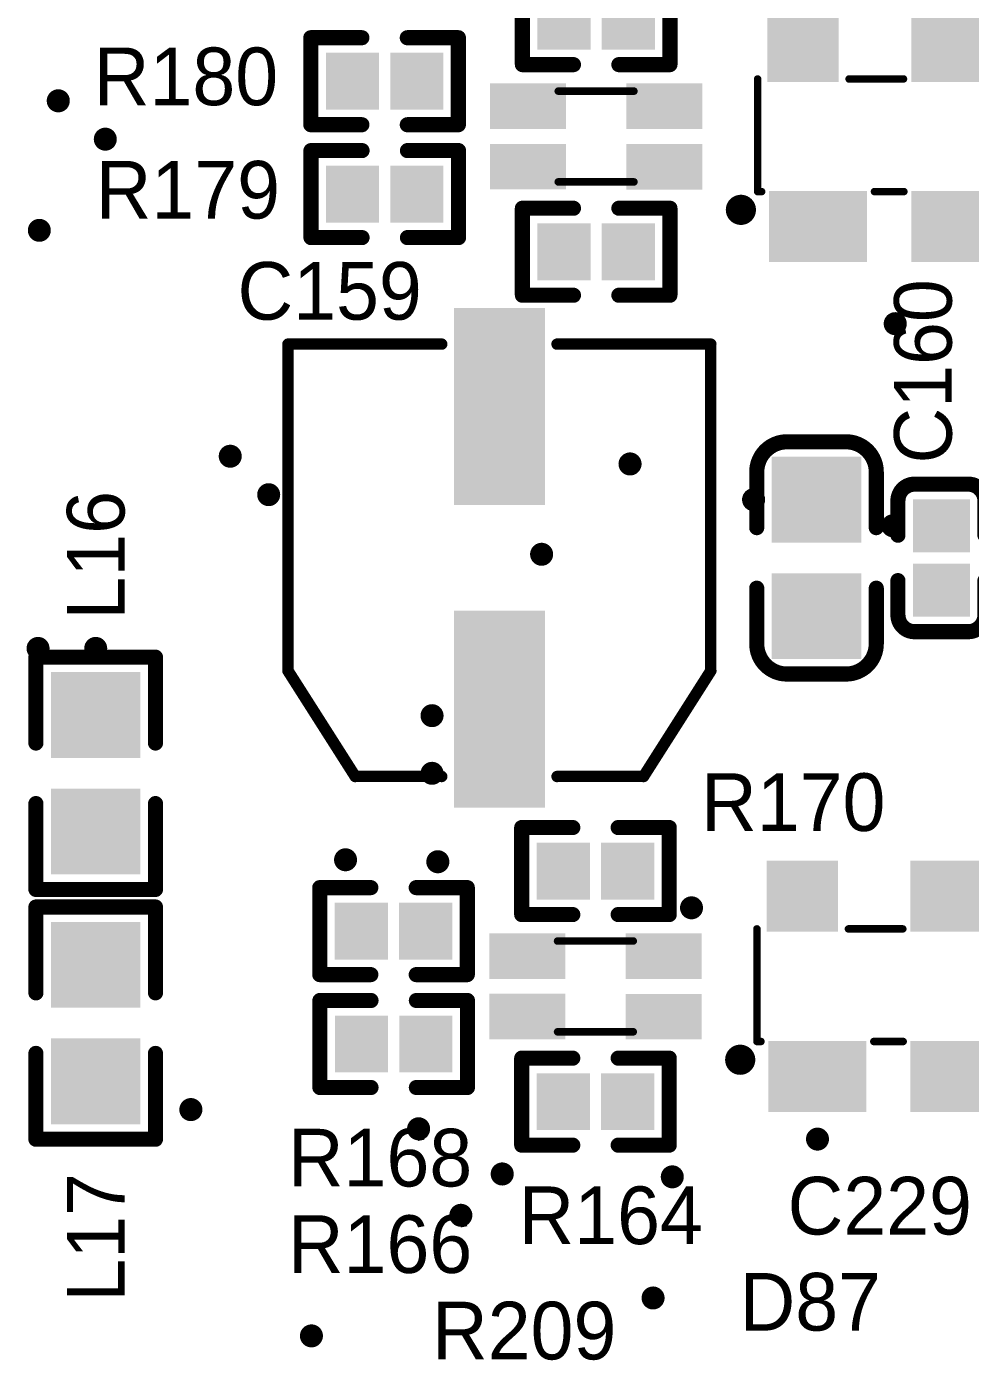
# Model space of a CAD drawing. Header units: millimetres. Extents: x 1205 to 1330, y 770 to 864.
# Drawn here: x 1289.73 to 1302.2, y 783.32 to 800.84 of the extents above; entities that cross this region are included whole.
import ezdxf

# ---------------------------------------------------------------- set-up
doc = ezdxf.new("R2010")
doc.units = ezdxf.units.MM
for name, color, linetype in [('TopOverlay', 2, 'Continuous'), ('TopPaste', 8, 'Continuous'), ('TopSolder', 216, 'Continuous'), ('ViaHoleLayer', 16, 'Continuous')]:
    doc.layers.add(name, color=color, linetype=linetype)

# ---------------------------------------------------------------- blocks, each defined once
blk = doc.blocks.new('SMD_D5_L5_4___174')
at = {"layer": 'TopOverlay'}
for points, const_width in [([(0.508, 2.794), (-0.889, 1.905)], 0.152), ([(0.508, 2.794), (4.826, 2.794)], 0.15), ([(4.826, 2.794), (4.826, 0.762)], 0.15), ([(-0.889, 1.905), (-0.889, 0.762)], 0.15), ([(-0.889, -0.762), (-0.889, -1.905)], 0.15), ([(4.826, -0.762), (4.826, -2.794)], 0.15), ([(-0.889, -1.905), (0.508, -2.794)], 0.152), ([(4.826, -2.794), (0.508, -2.794)], 0.15)]:
    blk.add_lwpolyline(points, dxfattribs=dict(at, const_width=const_width))
for points, const_width in [([(0.47, 2.794, 1), (0.546, 2.794, 1)], 0.0762), ([(0.47, 2.794, 1), (0.546, 2.794, 1)], 0.075), ([(4.788, 2.794, 1), (4.864, 2.794, 1)], 0.075), ([(4.788, 2.794, 1), (4.864, 2.794, 1)], 0.075), ([(-0.927, 1.905, 1), (-0.851, 1.905, 1)], 0.0762), ([(-0.927, 1.905, 1), (-0.851, 1.905, 1)], 0.075), ([(-0.927, 0.762, 1), (-0.851, 0.762, 1)], 0.075), ([(4.788, 0.762, 1), (4.864, 0.762, 1)], 0.075), ([(-0.927, -0.762, 1), (-0.851, -0.762, 1)], 0.075), ([(4.788, -0.762, 1), (4.864, -0.762, 1)], 0.075), ([(-0.927, -1.905, 1), (-0.851, -1.905, 1)], 0.0762), ([(-0.927, -1.905, 1), (-0.851, -1.905, 1)], 0.075), ([(0.47, -2.794, 1), (0.546, -2.794, 1)], 0.0762), ([(0.47, -2.794, 1), (0.546, -2.794, 1)], 0.075), ([(4.788, -2.794, 1), (4.864, -2.794, 1)], 0.075), ([(4.788, -2.794, 1), (4.864, -2.794, 1)], 0.075)]:
    blk.add_lwpolyline(points, format="xyb", close=True, dxfattribs=dict(at, const_width=const_width))
at = {"layer": 'TopPaste'}
for points in [[(-1.2, -0.5), (1.2, -0.5), (-1.2, 0.5), (1.2, 0.5)], [(2.8, -0.5), (5.2, -0.5), (2.8, 0.5), (5.2, 0.5)]]:
    blk.add_solid(points, dxfattribs=at)
at = {"layer": 'TopSolder'}
for points in [[(-1.302, -0.602), (1.302, -0.602), (-1.302, 0.602), (1.302, 0.602)], [(2.698, -0.602), (5.302, -0.602), (2.698, 0.602), (5.302, 0.602)]]:
    blk.add_solid(points, dxfattribs=at)
blk = doc.blocks.new('0603_C_175')
at = {"layer": 'TopOverlay', "const_width": 0.2}
for points in [[(-1.535, 0.39, -0.414213), (-1.135, 0.79)], [(1.135, 0.79, -0.414213), (1.535, 0.39)], [(-1.135, -0.79, -0.414213), (-1.535, -0.39)], [(1.535, -0.39, -0.414213), (1.135, -0.79)]]:
    blk.add_lwpolyline(points, format="xyb", dxfattribs=at)
for points in [[(-0.4, 0.79), (-1.135, 0.79)], [(1.135, 0.79), (0.4, 0.79)], [(-1.535, -0.39), (-1.535, 0.39)], [(1.535, -0.39), (1.535, 0.39)], [(-0.4, -0.79), (-1.135, -0.79)], [(1.135, -0.79), (0.4, -0.79)]]:
    blk.add_lwpolyline(points, dxfattribs=at)
at = {"layer": 'TopOverlay', "const_width": 0.1}
for points in [[(-1.185, 0.79, 1), (-1.085, 0.79, 1)], [(-1.185, 0.79, 1), (-1.085, 0.79, 1)], [(-0.45, 0.79, 1), (-0.35, 0.79, 1)], [(0.35, 0.79, 1), (0.45, 0.79, 1)], [(1.085, 0.79, 1), (1.185, 0.79, 1)], [(1.085, 0.79, 1), (1.185, 0.79, 1)], [(-1.585, 0.39, 1), (-1.485, 0.39, 1)], [(-1.585, 0.39, 1), (-1.485, 0.39, 1)], [(1.485, 0.39, 1), (1.585, 0.39, 1)], [(1.485, 0.39, 1), (1.585, 0.39, 1)], [(-1.585, -0.39, 1), (-1.485, -0.39, 1)], [(-1.585, -0.39, 1), (-1.485, -0.39, 1)], [(1.485, -0.39, 1), (1.585, -0.39, 1)], [(1.485, -0.39, 1), (1.585, -0.39, 1)], [(-1.185, -0.79, 1), (-1.085, -0.79, 1)], [(-1.185, -0.79, 1), (-1.085, -0.79, 1)], [(-0.45, -0.79, 1), (-0.35, -0.79, 1)], [(0.35, -0.79, 1), (0.45, -0.79, 1)], [(1.085, -0.79, 1), (1.185, -0.79, 1)], [(1.085, -0.79, 1), (1.185, -0.79, 1)]]:
    blk.add_lwpolyline(points, format="xyb", close=True, dxfattribs=at)
at = {"layer": 'TopPaste'}
for points in [[(-1.235, -0.49), (-0.305, -0.49), (-1.235, 0.49), (-0.305, 0.49)], [(0.305, -0.49), (1.235, -0.49), (0.305, 0.49), (1.235, 0.49)]]:
    blk.add_solid(points, dxfattribs=at)
at = {"layer": 'TopSolder'}
for points in [[(-1.337, -0.592), (-0.203, -0.592), (-1.337, 0.592), (-0.203, 0.592)], [(0.203, -0.592), (1.337, -0.592), (0.203, 0.592), (1.337, 0.592)]]:
    blk.add_solid(points, dxfattribs=at)
blk = doc.blocks.new('0402_C_176')
at = {"layer": 'TopOverlay', "const_width": 0.2}
for points in [[(-0.975, 0.355, -0.414214), (-0.755, 0.575)], [(0.755, 0.575, -0.414214), (0.975, 0.355)], [(-0.755, -0.575, -0.414214), (-0.975, -0.355)], [(0.975, -0.355, -0.414214), (0.755, -0.575)]]:
    blk.add_lwpolyline(points, format="xyb", dxfattribs=at)
at = {"layer": 'TopOverlay', "const_width": 0.1}
for points in [[(-0.805, 0.575, 1), (-0.705, 0.575, 1)], [(-0.8, 0.575, 1), (-0.7, 0.575, 1)], [(-0.35, 0.575, 1), (-0.25, 0.575, 1)], [(0.25, 0.575, 1), (0.35, 0.575, 1)], [(0.7, 0.575, 1), (0.8, 0.575, 1)], [(0.705, 0.575, 1), (0.805, 0.575, 1)], [(-1.025, 0.355, 1), (-0.925, 0.355, 1)], [(-1.025, 0.355, 1), (-0.925, 0.355, 1)], [(0.925, 0.355, 1), (1.025, 0.355, 1)], [(0.925, 0.355, 1), (1.025, 0.355, 1)], [(-1.025, -0.355, 1), (-0.925, -0.355, 1)], [(-1.025, -0.355, 1), (-0.925, -0.355, 1)], [(0.925, -0.355, 1), (1.025, -0.355, 1)], [(0.925, -0.355, 1), (1.025, -0.355, 1)], [(-0.805, -0.575, 1), (-0.705, -0.575, 1)], [(-0.8, -0.575, 1), (-0.7, -0.575, 1)], [(-0.35, -0.575, 1), (-0.25, -0.575, 1)], [(0.25, -0.575, 1), (0.35, -0.575, 1)], [(0.7, -0.575, 1), (0.8, -0.575, 1)], [(0.705, -0.575, 1), (0.805, -0.575, 1)]]:
    blk.add_lwpolyline(points, format="xyb", close=True, dxfattribs=at)
at = {"layer": 'TopOverlay', "const_width": 0.2}
for points in [[(-0.3, 0.575), (-0.75, 0.575)], [(0.75, 0.575), (0.3, 0.575)], [(-0.975, -0.355), (-0.975, 0.355)], [(0.975, -0.355), (0.975, 0.355)], [(-0.75, -0.575), (-0.3, -0.575)], [(0.75, -0.575), (0.3, -0.575)]]:
    blk.add_lwpolyline(points, dxfattribs=at)
at = {"layer": 'TopPaste'}
for points in [[(-0.725, -0.325), (-0.125, -0.325), (-0.725, 0.325), (-0.125, 0.325)], [(0.125, -0.325), (0.725, -0.325), (0.125, 0.325), (0.725, 0.325)]]:
    blk.add_solid(points, dxfattribs=at)
at = {"layer": 'TopSolder'}
for points in [[(-0.776, -0.376), (-0.074, -0.376), (-0.776, 0.376), (-0.074, 0.376)], [(0.074, -0.376), (0.776, -0.376), (0.074, 0.376), (0.776, 0.376)]]:
    blk.add_solid(points, dxfattribs=at)
blk = doc.blocks.new('SOT_143_305')
at = {"layer": 'TopOverlay', "const_width": 0.09906}
for points in [[(-1.5494, -0.72898), (-1.5494, 0.75946)], [(-0.34036, 0.75946), (0.37846, 0.75946)], [(1.52146, 0.75946), (1.55956, 0.75946)], [(1.55956, -0.72898), (1.55956, 0.75946)], [(-1.5494, -0.72898), (-1.49606, -0.72898)], [(-0.00508, -0.72898), (0.38354, -0.72898)], [(1.51638, -0.72898), (1.55956, -0.72898)]]:
    blk.add_lwpolyline(points, dxfattribs=at)
at = {"layer": 'TopOverlay'}
for points, const_width in [([(-1.574165, 0.75946, 1), (-1.524635, 0.75946, 1)], 0.04953), ([(-0.365125, 0.75946, 1), (-0.315595, 0.75946, 1)], 0.04953), ([(0.353695, 0.75946, 1), (0.403225, 0.75946, 1)], 0.04953), ([(1.496695, 0.75946, 1), (1.546225, 0.75946, 1)], 0.04953), ([(1.534795, 0.75946, 1), (1.584325, 0.75946, 1)], 0.04953), ([(1.534795, 0.75946, 1), (1.584325, 0.75946, 1)], 0.04953), ([(-1.574165, -0.72898, 1), (-1.524635, -0.72898, 1)], 0.04953), ([(-1.574165, -0.72898, 1), (-1.524635, -0.72898, 1)], 0.04953), ([(-1.520825, -0.72898, 1), (-1.471295, -0.72898, 1)], 0.04953), ([(-0.029845, -0.72898, 1), (0.019685, -0.72898, 1)], 0.04953), ([(0.358775, -0.72898, 1), (0.408305, -0.72898, 1)], 0.04953), ([(1.491615, -0.72898, 1), (1.541145, -0.72898, 1)], 0.04953), ([(1.534795, -0.72898, 1), (1.584325, -0.72898, 1)], 0.04953), ([(1.534795, -0.72898, 1), (1.584325, -0.72898, 1)], 0.04953), ([(-1.67132, -0.97028, 1), (-1.86944, -0.97028, 1)], 0.20066), ([(-1.919605, -0.97028, 1), (-1.819275, -0.97028, 1)], 0.10033), ([(-1.721485, -0.97028, 1), (-1.621155, -0.97028, 1)], 0.10033)]:
    blk.add_lwpolyline(points, format="xyb", close=True, dxfattribs=dict(at, const_width=const_width))
at = {"layer": 'TopPaste'}
for points in [[(-1.36906, 0.77216), (-0.53086, 0.77216), (-1.36906, 1.61036), (-0.53086, 1.61036)], [(0.53086, 0.77216), (1.36906, 0.77216), (0.53086, 1.61036), (1.36906, 1.61036)], [(-1.3462, -1.61036), (-0.1524, -1.61036), (-1.3462, -0.77216), (-0.1524, -0.77216)], [(0.53086, -1.61036), (1.36906, -1.61036), (0.53086, -0.77216), (1.36906, -0.77216)]]:
    blk.add_solid(points, dxfattribs=at)
at = {"layer": 'TopSolder'}
for points in [[(-1.41986, 0.72136), (-0.48006, 0.72136), (-1.41986, 1.66116), (-0.48006, 1.66116)], [(0.48006, 0.72136), (1.41986, 0.72136), (0.48006, 1.66116), (1.41986, 1.66116)], [(-1.397, -1.66116), (-0.1016, -1.66116), (-1.397, -0.72136), (-0.1016, -0.72136)], [(0.48006, -1.66116), (1.41986, -1.66116), (0.48006, -0.72136), (1.41986, -0.72136)]]:
    blk.add_solid(points, dxfattribs=at)
blk = doc.blocks.new('SOT_143_306')
at = {"layer": 'TopOverlay', "const_width": 0.09906}
for points in [[(-1.5494, -0.72898), (-1.5494, 0.75946)], [(-0.34036, 0.75946), (0.37846, 0.75946)], [(1.52146, 0.75946), (1.55956, 0.75946)], [(1.55956, -0.72898), (1.55956, 0.75946)], [(-1.5494, -0.72898), (-1.49606, -0.72898)], [(-0.00508, -0.72898), (0.38354, -0.72898)], [(1.51638, -0.72898), (1.55956, -0.72898)]]:
    blk.add_lwpolyline(points, dxfattribs=at)
at = {"layer": 'TopOverlay'}
for points, const_width in [([(-1.574165, 0.75946, 1), (-1.524635, 0.75946, 1)], 0.04953), ([(-0.365125, 0.75946, 1), (-0.315595, 0.75946, 1)], 0.04953), ([(0.353695, 0.75946, 1), (0.403225, 0.75946, 1)], 0.04953), ([(1.496695, 0.75946, 1), (1.546225, 0.75946, 1)], 0.04953), ([(1.534795, 0.75946, 1), (1.584325, 0.75946, 1)], 0.04953), ([(1.534795, 0.75946, 1), (1.584325, 0.75946, 1)], 0.04953), ([(-1.574165, -0.72898, 1), (-1.524635, -0.72898, 1)], 0.04953), ([(-1.574165, -0.72898, 1), (-1.524635, -0.72898, 1)], 0.04953), ([(-1.520825, -0.72898, 1), (-1.471295, -0.72898, 1)], 0.04953), ([(-0.029845, -0.72898, 1), (0.019685, -0.72898, 1)], 0.04953), ([(0.358775, -0.72898, 1), (0.408305, -0.72898, 1)], 0.04953), ([(1.491615, -0.72898, 1), (1.541145, -0.72898, 1)], 0.04953), ([(1.534795, -0.72898, 1), (1.584325, -0.72898, 1)], 0.04953), ([(1.534795, -0.72898, 1), (1.584325, -0.72898, 1)], 0.04953), ([(-1.67132, -0.97028, 1), (-1.86944, -0.97028, 1)], 0.20066), ([(-1.919605, -0.97028, 1), (-1.819275, -0.97028, 1)], 0.10033), ([(-1.721485, -0.97028, 1), (-1.621155, -0.97028, 1)], 0.10033)]:
    blk.add_lwpolyline(points, format="xyb", close=True, dxfattribs=dict(at, const_width=const_width))
at = {"layer": 'TopPaste'}
for points in [[(-1.36906, 0.77216), (-0.53086, 0.77216), (-1.36906, 1.61036), (-0.53086, 1.61036)], [(0.53086, 0.77216), (1.36906, 0.77216), (0.53086, 1.61036), (1.36906, 1.61036)], [(-1.3462, -1.61036), (-0.1524, -1.61036), (-1.3462, -0.77216), (-0.1524, -0.77216)], [(0.53086, -1.61036), (1.36906, -1.61036), (0.53086, -0.77216), (1.36906, -0.77216)]]:
    blk.add_solid(points, dxfattribs=at)
at = {"layer": 'TopSolder'}
for points in [[(-1.41986, 0.72136), (-0.48006, 0.72136), (-1.41986, 1.66116), (-0.48006, 1.66116)], [(0.48006, 0.72136), (1.41986, 0.72136), (0.48006, 1.66116), (1.41986, 1.66116)], [(-1.397, -1.66116), (-0.1016, -1.66116), (-1.397, -0.72136), (-0.1016, -0.72136)], [(0.48006, -1.66116), (1.41986, -1.66116), (0.48006, -0.72136), (1.41986, -0.72136)]]:
    blk.add_solid(points, dxfattribs=at)
blk = doc.blocks.new('SMD2012_345')
at = {"layer": 'TopOverlay', "const_width": 0.1}
for points in [[(-0.501, 0.599), (0.499, 0.599)], [(-0.501, -0.601), (0.499, -0.601)]]:
    blk.add_lwpolyline(points, dxfattribs=at)
at = {"layer": 'TopOverlay', "const_width": 0.05}
for points in [[(-0.526, 0.599, 1), (-0.476, 0.599, 1)], [(0.474, 0.599, 1), (0.524, 0.599, 1)], [(-0.526, -0.601, 1), (-0.476, -0.601, 1)], [(0.474, -0.601, 1), (0.524, -0.601, 1)]]:
    blk.add_lwpolyline(points, format="xyb", close=True, dxfattribs=at)
at = {"layer": 'TopPaste'}
for points in [[(-0.501, 0.199), (-0.501, 0.599), (-1.301, 0.199), (-1.301, 0.599)], [(1.301, 0.2), (1.301, 0.6), (0.501, 0.2), (0.501, 0.6)], [(-0.499, -0.6), (-0.499, -0.2), (-1.299, -0.6), (-1.299, -0.2)], [(1.3, -0.6), (1.3, -0.2), (0.5, -0.6), (0.5, -0.2)]]:
    blk.add_solid(points, dxfattribs=at)
at = {"layer": 'TopSolder'}
for points in [[(1.402, 0.099), (1.402, 0.702), (0.399, 0.099), (0.399, 0.702)], [(-0.399, 0.097), (-0.399, 0.7), (-1.402, 0.097), (-1.402, 0.7)], [(-0.398, -0.701), (-0.398, -0.098), (-1.401, -0.701), (-1.401, -0.098)], [(1.402, -0.702), (1.402, -0.099), (0.399, -0.702), (0.399, -0.099)]]:
    blk.add_solid(points, dxfattribs=at)
blk = doc.blocks.new('0603_R_347')
at = {"layer": 'TopOverlay', "const_width": 0.2}
for points in [[(-1.535, 0.79), (-1.535, -0.79)], [(-1.535, 0.79), (-0.4, 0.79)], [(0.4, 0.79), (1.535, 0.79)], [(1.535, 0.79), (1.535, -0.79)], [(-1.535, -0.79), (-0.4, -0.79)], [(0.4, -0.79), (1.535, -0.79)]]:
    blk.add_lwpolyline(points, dxfattribs=at)
at = {"layer": 'TopOverlay', "const_width": 0.1}
for points in [[(-1.585, 0.79, 1), (-1.485, 0.79, 1)], [(-1.585, 0.79, 1), (-1.485, 0.79, 1)], [(-0.45, 0.79, 1), (-0.35, 0.79, 1)], [(0.35, 0.79, 1), (0.45, 0.79, 1)], [(1.485, 0.79, 1), (1.585, 0.79, 1)], [(1.485, 0.79, 1), (1.585, 0.79, 1)], [(-1.585, -0.79, 1), (-1.485, -0.79, 1)], [(-1.585, -0.79, 1), (-1.485, -0.79, 1)], [(-0.45, -0.79, 1), (-0.35, -0.79, 1)], [(0.35, -0.79, 1), (0.45, -0.79, 1)], [(1.485, -0.79, 1), (1.585, -0.79, 1)], [(1.485, -0.79, 1), (1.585, -0.79, 1)]]:
    blk.add_lwpolyline(points, format="xyb", close=True, dxfattribs=at)
at = {"layer": 'TopPaste'}
for points in [[(-1.235, -0.49), (-0.305, -0.49), (-1.235, 0.49), (-0.305, 0.49)], [(0.305, -0.49), (1.235, -0.49), (0.305, 0.49), (1.235, 0.49)]]:
    blk.add_solid(points, dxfattribs=at)
at = {"layer": 'TopSolder'}
for points in [[(-1.337, -0.592), (-0.203, -0.592), (-1.337, 0.592), (-0.203, 0.592)], [(0.203, -0.592), (1.337, -0.592), (0.203, 0.592), (1.337, 0.592)]]:
    blk.add_solid(points, dxfattribs=at)
blk = doc.blocks.new('0603_R_348')
at = {"layer": 'TopOverlay', "const_width": 0.2}
for points in [[(-0.4, 0.79), (-1.535, 0.79)], [(-1.535, -0.79), (-1.535, 0.79)], [(1.535, 0.79), (0.4, 0.79)], [(1.535, -0.79), (1.535, 0.79)], [(-0.4, -0.79), (-1.535, -0.79)], [(1.535, -0.79), (0.4, -0.79)]]:
    blk.add_lwpolyline(points, dxfattribs=at)
at = {"layer": 'TopOverlay', "const_width": 0.1}
for points in [[(-1.585, 0.79, 1), (-1.485, 0.79, 1)], [(-1.585, 0.79, 1), (-1.485, 0.79, 1)], [(-0.45, 0.79, 1), (-0.35, 0.79, 1)], [(0.35, 0.79, 1), (0.45, 0.79, 1)], [(1.485, 0.79, 1), (1.585, 0.79, 1)], [(1.485, 0.79, 1), (1.585, 0.79, 1)], [(-1.585, -0.79, 1), (-1.485, -0.79, 1)], [(-1.585, -0.79, 1), (-1.485, -0.79, 1)], [(-0.45, -0.79, 1), (-0.35, -0.79, 1)], [(0.35, -0.79, 1), (0.45, -0.79, 1)], [(1.485, -0.79, 1), (1.585, -0.79, 1)], [(1.485, -0.79, 1), (1.585, -0.79, 1)]]:
    blk.add_lwpolyline(points, format="xyb", close=True, dxfattribs=at)
at = {"layer": 'TopPaste'}
for points in [[(-1.235, -0.49), (-0.305, -0.49), (-1.235, 0.49), (-0.305, 0.49)], [(0.305, -0.49), (1.235, -0.49), (0.305, 0.49), (1.235, 0.49)]]:
    blk.add_solid(points, dxfattribs=at)
at = {"layer": 'TopSolder'}
for points in [[(-1.337, -0.592), (-0.203, -0.592), (-1.337, 0.592), (-0.203, 0.592)], [(0.203, -0.592), (1.337, -0.592), (0.203, 0.592), (1.337, 0.592)]]:
    blk.add_solid(points, dxfattribs=at)
blk = doc.blocks.new('SMD2012_350')
at = {"layer": 'TopOverlay', "const_width": 0.1}
for points in [[(-0.501, 0.599), (0.499, 0.599)], [(-0.501, -0.601), (0.499, -0.601)]]:
    blk.add_lwpolyline(points, dxfattribs=at)
at = {"layer": 'TopOverlay', "const_width": 0.05}
for points in [[(-0.526, 0.599, 1), (-0.476, 0.599, 1)], [(0.474, 0.599, 1), (0.524, 0.599, 1)], [(-0.526, -0.601, 1), (-0.476, -0.601, 1)], [(0.474, -0.601, 1), (0.524, -0.601, 1)]]:
    blk.add_lwpolyline(points, format="xyb", close=True, dxfattribs=at)
at = {"layer": 'TopPaste'}
for points in [[(-0.501, 0.199), (-0.501, 0.599), (-1.301, 0.199), (-1.301, 0.599)], [(1.301, 0.2), (1.301, 0.6), (0.501, 0.2), (0.501, 0.6)], [(-0.499, -0.6), (-0.499, -0.2), (-1.299, -0.6), (-1.299, -0.2)], [(1.3, -0.6), (1.3, -0.2), (0.5, -0.6), (0.5, -0.2)]]:
    blk.add_solid(points, dxfattribs=at)
at = {"layer": 'TopSolder'}
for points in [[(1.402, 0.099), (1.402, 0.702), (0.399, 0.099), (0.399, 0.702)], [(-0.399, 0.097), (-0.399, 0.7), (-1.402, 0.097), (-1.402, 0.7)], [(-0.398, -0.701), (-0.398, -0.098), (-1.401, -0.701), (-1.401, -0.098)], [(1.402, -0.702), (1.402, -0.099), (0.399, -0.702), (0.399, -0.099)]]:
    blk.add_solid(points, dxfattribs=at)
blk = doc.blocks.new('0402_R_519')
at = {"layer": 'TopOverlay', "const_width": 0.2}
for points in [[(-0.975, 0.575), (-0.3, 0.575)], [(-0.975, -0.575), (-0.975, 0.575)], [(0.3, 0.575), (0.975, 0.575)], [(0.975, 0.575), (0.975, -0.575)], [(-0.975, -0.575), (-0.3, -0.575)], [(0.3, -0.575), (0.975, -0.575)]]:
    blk.add_lwpolyline(points, dxfattribs=at)
at = {"layer": 'TopOverlay', "const_width": 0.1}
for points in [[(-1.025, 0.575, 1), (-0.925, 0.575, 1)], [(-1.025, 0.575, 1), (-0.925, 0.575, 1)], [(-0.35, 0.575, 1), (-0.25, 0.575, 1)], [(0.25, 0.575, 1), (0.35, 0.575, 1)], [(0.925, 0.575, 1), (1.025, 0.575, 1)], [(0.925, 0.575, 1), (1.025, 0.575, 1)], [(-1.025, -0.575, 1), (-0.925, -0.575, 1)], [(-1.025, -0.575, 1), (-0.925, -0.575, 1)], [(-0.35, -0.575, 1), (-0.25, -0.575, 1)], [(0.25, -0.575, 1), (0.35, -0.575, 1)], [(0.925, -0.575, 1), (1.025, -0.575, 1)], [(0.925, -0.575, 1), (1.025, -0.575, 1)]]:
    blk.add_lwpolyline(points, format="xyb", close=True, dxfattribs=at)
at = {"layer": 'TopPaste'}
for points in [[(-0.725, -0.325), (-0.125, -0.325), (-0.725, 0.325), (-0.125, 0.325)], [(0.125, -0.325), (0.725, -0.325), (0.125, 0.325), (0.725, 0.325)]]:
    blk.add_solid(points, dxfattribs=at)
at = {"layer": 'TopSolder'}
for points in [[(-0.776, -0.376), (-0.074, -0.376), (-0.776, 0.376), (-0.074, 0.376)], [(0.074, -0.376), (0.776, -0.376), (0.074, 0.376), (0.776, 0.376)]]:
    blk.add_solid(points, dxfattribs=at)
blk = doc.blocks.new('0402_R_521')
at = {"layer": 'TopOverlay', "const_width": 0.2}
for points in [[(-0.975, 0.575), (-0.3, 0.575)], [(-0.975, -0.575), (-0.975, 0.575)], [(0.3, 0.575), (0.975, 0.575)], [(0.975, 0.575), (0.975, -0.575)], [(-0.975, -0.575), (-0.3, -0.575)], [(0.3, -0.575), (0.975, -0.575)]]:
    blk.add_lwpolyline(points, dxfattribs=at)
at = {"layer": 'TopOverlay', "const_width": 0.1}
for points in [[(-1.025, 0.575, 1), (-0.925, 0.575, 1)], [(-1.025, 0.575, 1), (-0.925, 0.575, 1)], [(-0.35, 0.575, 1), (-0.25, 0.575, 1)], [(0.25, 0.575, 1), (0.35, 0.575, 1)], [(0.925, 0.575, 1), (1.025, 0.575, 1)], [(0.925, 0.575, 1), (1.025, 0.575, 1)], [(-1.025, -0.575, 1), (-0.925, -0.575, 1)], [(-1.025, -0.575, 1), (-0.925, -0.575, 1)], [(-0.35, -0.575, 1), (-0.25, -0.575, 1)], [(0.25, -0.575, 1), (0.35, -0.575, 1)], [(0.925, -0.575, 1), (1.025, -0.575, 1)], [(0.925, -0.575, 1), (1.025, -0.575, 1)]]:
    blk.add_lwpolyline(points, format="xyb", close=True, dxfattribs=at)
at = {"layer": 'TopPaste'}
for points in [[(-0.725, -0.325), (-0.125, -0.325), (-0.725, 0.325), (-0.125, 0.325)], [(0.125, -0.325), (0.725, -0.325), (0.125, 0.325), (0.725, 0.325)]]:
    blk.add_solid(points, dxfattribs=at)
at = {"layer": 'TopSolder'}
for points in [[(-0.776, -0.376), (-0.074, -0.376), (-0.776, 0.376), (-0.074, 0.376)], [(0.074, -0.376), (0.776, -0.376), (0.074, 0.376), (0.776, 0.376)]]:
    blk.add_solid(points, dxfattribs=at)
blk = doc.blocks.new('0402_R_523')
at = {"layer": 'TopOverlay', "const_width": 0.2}
for points in [[(-0.975, 0.575), (-0.3, 0.575)], [(-0.975, -0.575), (-0.975, 0.575)], [(0.3, 0.575), (0.975, 0.575)], [(0.975, 0.575), (0.975, -0.575)], [(-0.975, -0.575), (-0.3, -0.575)], [(0.3, -0.575), (0.975, -0.575)]]:
    blk.add_lwpolyline(points, dxfattribs=at)
at = {"layer": 'TopOverlay', "const_width": 0.1}
for points in [[(-1.025, 0.575, 1), (-0.925, 0.575, 1)], [(-1.025, 0.575, 1), (-0.925, 0.575, 1)], [(-0.35, 0.575, 1), (-0.25, 0.575, 1)], [(0.25, 0.575, 1), (0.35, 0.575, 1)], [(0.925, 0.575, 1), (1.025, 0.575, 1)], [(0.925, 0.575, 1), (1.025, 0.575, 1)], [(-1.025, -0.575, 1), (-0.925, -0.575, 1)], [(-1.025, -0.575, 1), (-0.925, -0.575, 1)], [(-0.35, -0.575, 1), (-0.25, -0.575, 1)], [(0.25, -0.575, 1), (0.35, -0.575, 1)], [(0.925, -0.575, 1), (1.025, -0.575, 1)], [(0.925, -0.575, 1), (1.025, -0.575, 1)]]:
    blk.add_lwpolyline(points, format="xyb", close=True, dxfattribs=at)
at = {"layer": 'TopPaste'}
for points in [[(-0.725, -0.325), (-0.125, -0.325), (-0.725, 0.325), (-0.125, 0.325)], [(0.125, -0.325), (0.725, -0.325), (0.125, 0.325), (0.725, 0.325)]]:
    blk.add_solid(points, dxfattribs=at)
at = {"layer": 'TopSolder'}
for points in [[(-0.776, -0.376), (-0.074, -0.376), (-0.776, 0.376), (-0.074, 0.376)], [(0.074, -0.376), (0.776, -0.376), (0.074, 0.376), (0.776, 0.376)]]:
    blk.add_solid(points, dxfattribs=at)
blk = doc.blocks.new('0402_R_525')
at = {"layer": 'TopOverlay', "const_width": 0.2}
for points in [[(-0.975, 0.575), (-0.3, 0.575)], [(-0.975, -0.575), (-0.975, 0.575)], [(0.3, 0.575), (0.975, 0.575)], [(0.975, 0.575), (0.975, -0.575)], [(-0.975, -0.575), (-0.3, -0.575)], [(0.3, -0.575), (0.975, -0.575)]]:
    blk.add_lwpolyline(points, dxfattribs=at)
at = {"layer": 'TopOverlay', "const_width": 0.1}
for points in [[(-1.025, 0.575, 1), (-0.925, 0.575, 1)], [(-1.025, 0.575, 1), (-0.925, 0.575, 1)], [(-0.35, 0.575, 1), (-0.25, 0.575, 1)], [(0.25, 0.575, 1), (0.35, 0.575, 1)], [(0.925, 0.575, 1), (1.025, 0.575, 1)], [(0.925, 0.575, 1), (1.025, 0.575, 1)], [(-1.025, -0.575, 1), (-0.925, -0.575, 1)], [(-1.025, -0.575, 1), (-0.925, -0.575, 1)], [(-0.35, -0.575, 1), (-0.25, -0.575, 1)], [(0.25, -0.575, 1), (0.35, -0.575, 1)], [(0.925, -0.575, 1), (1.025, -0.575, 1)], [(0.925, -0.575, 1), (1.025, -0.575, 1)]]:
    blk.add_lwpolyline(points, format="xyb", close=True, dxfattribs=at)
at = {"layer": 'TopPaste'}
for points in [[(-0.725, -0.325), (-0.125, -0.325), (-0.725, 0.325), (-0.125, 0.325)], [(0.125, -0.325), (0.725, -0.325), (0.125, 0.325), (0.725, 0.325)]]:
    blk.add_solid(points, dxfattribs=at)
at = {"layer": 'TopSolder'}
for points in [[(-0.776, -0.376), (-0.074, -0.376), (-0.776, 0.376), (-0.074, 0.376)], [(0.074, -0.376), (0.776, -0.376), (0.074, 0.376), (0.776, 0.376)]]:
    blk.add_solid(points, dxfattribs=at)
blk = doc.blocks.new('0402_R_531')
at = {"layer": 'TopOverlay', "const_width": 0.2}
for points in [[(-0.975, 0.575), (-0.3, 0.575)], [(-0.975, -0.575), (-0.975, 0.575)], [(0.3, 0.575), (0.975, 0.575)], [(0.975, 0.575), (0.975, -0.575)], [(-0.975, -0.575), (-0.3, -0.575)], [(0.3, -0.575), (0.975, -0.575)]]:
    blk.add_lwpolyline(points, dxfattribs=at)
at = {"layer": 'TopOverlay', "const_width": 0.1}
for points in [[(-1.025, 0.575, 1), (-0.925, 0.575, 1)], [(-1.025, 0.575, 1), (-0.925, 0.575, 1)], [(-0.35, 0.575, 1), (-0.25, 0.575, 1)], [(0.25, 0.575, 1), (0.35, 0.575, 1)], [(0.925, 0.575, 1), (1.025, 0.575, 1)], [(0.925, 0.575, 1), (1.025, 0.575, 1)], [(-1.025, -0.575, 1), (-0.925, -0.575, 1)], [(-1.025, -0.575, 1), (-0.925, -0.575, 1)], [(-0.35, -0.575, 1), (-0.25, -0.575, 1)], [(0.25, -0.575, 1), (0.35, -0.575, 1)], [(0.925, -0.575, 1), (1.025, -0.575, 1)], [(0.925, -0.575, 1), (1.025, -0.575, 1)]]:
    blk.add_lwpolyline(points, format="xyb", close=True, dxfattribs=at)
at = {"layer": 'TopPaste'}
for points in [[(-0.725, -0.325), (-0.125, -0.325), (-0.725, 0.325), (-0.125, 0.325)], [(0.125, -0.325), (0.725, -0.325), (0.125, 0.325), (0.725, 0.325)]]:
    blk.add_solid(points, dxfattribs=at)
at = {"layer": 'TopSolder'}
for points in [[(-0.776, -0.376), (-0.074, -0.376), (-0.776, 0.376), (-0.074, 0.376)], [(0.074, -0.376), (0.776, -0.376), (0.074, 0.376), (0.776, 0.376)]]:
    blk.add_solid(points, dxfattribs=at)
blk = doc.blocks.new('0402_R_532')
at = {"layer": 'TopOverlay', "const_width": 0.2}
for points in [[(-0.975, 0.575), (-0.3, 0.575)], [(-0.975, -0.575), (-0.975, 0.575)], [(0.3, 0.575), (0.975, 0.575)], [(0.975, 0.575), (0.975, -0.575)], [(-0.975, -0.575), (-0.3, -0.575)], [(0.3, -0.575), (0.975, -0.575)]]:
    blk.add_lwpolyline(points, dxfattribs=at)
at = {"layer": 'TopOverlay', "const_width": 0.1}
for points in [[(-1.025, 0.575, 1), (-0.925, 0.575, 1)], [(-1.025, 0.575, 1), (-0.925, 0.575, 1)], [(-0.35, 0.575, 1), (-0.25, 0.575, 1)], [(0.25, 0.575, 1), (0.35, 0.575, 1)], [(0.925, 0.575, 1), (1.025, 0.575, 1)], [(0.925, 0.575, 1), (1.025, 0.575, 1)], [(-1.025, -0.575, 1), (-0.925, -0.575, 1)], [(-1.025, -0.575, 1), (-0.925, -0.575, 1)], [(-0.35, -0.575, 1), (-0.25, -0.575, 1)], [(0.25, -0.575, 1), (0.35, -0.575, 1)], [(0.925, -0.575, 1), (1.025, -0.575, 1)], [(0.925, -0.575, 1), (1.025, -0.575, 1)]]:
    blk.add_lwpolyline(points, format="xyb", close=True, dxfattribs=at)
at = {"layer": 'TopPaste'}
for points in [[(-0.725, -0.325), (-0.125, -0.325), (-0.725, 0.325), (-0.125, 0.325)], [(0.125, -0.325), (0.725, -0.325), (0.125, 0.325), (0.725, 0.325)]]:
    blk.add_solid(points, dxfattribs=at)
at = {"layer": 'TopSolder'}
for points in [[(-0.776, -0.376), (-0.074, -0.376), (-0.776, 0.376), (-0.074, 0.376)], [(0.074, -0.376), (0.776, -0.376), (0.074, 0.376), (0.776, 0.376)]]:
    blk.add_solid(points, dxfattribs=at)
blk = doc.blocks.new('0402_R_533')
at = {"layer": 'TopOverlay', "const_width": 0.2}
for points in [[(-0.975, 0.575), (-0.3, 0.575)], [(-0.975, -0.575), (-0.975, 0.575)], [(0.3, 0.575), (0.975, 0.575)], [(0.975, 0.575), (0.975, -0.575)], [(-0.975, -0.575), (-0.3, -0.575)], [(0.3, -0.575), (0.975, -0.575)]]:
    blk.add_lwpolyline(points, dxfattribs=at)
at = {"layer": 'TopOverlay', "const_width": 0.1}
for points in [[(-1.025, 0.575, 1), (-0.925, 0.575, 1)], [(-1.025, 0.575, 1), (-0.925, 0.575, 1)], [(-0.35, 0.575, 1), (-0.25, 0.575, 1)], [(0.25, 0.575, 1), (0.35, 0.575, 1)], [(0.925, 0.575, 1), (1.025, 0.575, 1)], [(0.925, 0.575, 1), (1.025, 0.575, 1)], [(-1.025, -0.575, 1), (-0.925, -0.575, 1)], [(-1.025, -0.575, 1), (-0.925, -0.575, 1)], [(-0.35, -0.575, 1), (-0.25, -0.575, 1)], [(0.25, -0.575, 1), (0.35, -0.575, 1)], [(0.925, -0.575, 1), (1.025, -0.575, 1)], [(0.925, -0.575, 1), (1.025, -0.575, 1)]]:
    blk.add_lwpolyline(points, format="xyb", close=True, dxfattribs=at)
at = {"layer": 'TopPaste'}
for points in [[(-0.725, -0.325), (-0.125, -0.325), (-0.725, 0.325), (-0.125, 0.325)], [(0.125, -0.325), (0.725, -0.325), (0.125, 0.325), (0.725, 0.325)]]:
    blk.add_solid(points, dxfattribs=at)
at = {"layer": 'TopSolder'}
for points in [[(-0.776, -0.376), (-0.074, -0.376), (-0.776, 0.376), (-0.074, 0.376)], [(0.074, -0.376), (0.776, -0.376), (0.074, 0.376), (0.776, 0.376)]]:
    blk.add_solid(points, dxfattribs=at)
blk = doc.blocks.new('0402_R_534')
at = {"layer": 'TopOverlay', "const_width": 0.2}
for points in [[(-0.975, -0.575), (-0.975, 0.575)], [(-0.975, 0.575), (-0.3, 0.575)], [(0.3, 0.575), (0.975, 0.575)], [(0.975, 0.575), (0.975, -0.575)], [(-0.975, -0.575), (-0.3, -0.575)], [(0.3, -0.575), (0.975, -0.575)]]:
    blk.add_lwpolyline(points, dxfattribs=at)
at = {"layer": 'TopOverlay', "const_width": 0.1}
for points in [[(-1.025, 0.575, 1), (-0.925, 0.575, 1)], [(-1.025, 0.575, 1), (-0.925, 0.575, 1)], [(-0.35, 0.575, 1), (-0.25, 0.575, 1)], [(0.25, 0.575, 1), (0.35, 0.575, 1)], [(0.925, 0.575, 1), (1.025, 0.575, 1)], [(0.925, 0.575, 1), (1.025, 0.575, 1)], [(-1.025, -0.575, 1), (-0.925, -0.575, 1)], [(-1.025, -0.575, 1), (-0.925, -0.575, 1)], [(-0.35, -0.575, 1), (-0.25, -0.575, 1)], [(0.25, -0.575, 1), (0.35, -0.575, 1)], [(0.925, -0.575, 1), (1.025, -0.575, 1)], [(0.925, -0.575, 1), (1.025, -0.575, 1)]]:
    blk.add_lwpolyline(points, format="xyb", close=True, dxfattribs=at)
at = {"layer": 'TopPaste'}
for points in [[(-0.725, -0.325), (-0.125, -0.325), (-0.725, 0.325), (-0.125, 0.325)], [(0.125, -0.325), (0.725, -0.325), (0.125, 0.325), (0.725, 0.325)]]:
    blk.add_solid(points, dxfattribs=at)
at = {"layer": 'TopSolder'}
for points in [[(-0.776, -0.376), (-0.074, -0.376), (-0.776, 0.376), (-0.074, 0.376)], [(0.074, -0.376), (0.776, -0.376), (0.074, 0.376), (0.776, 0.376)]]:
    blk.add_solid(points, dxfattribs=at)

msp = doc.modelspace()

# ---------------------------------------------------------------- linework, layer by layer
at = {"layer": 'ViaHoleLayer', "const_width": 0.152}
for points in [[(1290.069, 799.862, 1), (1290.222, 799.862, 1)], [(1290.691, 799.355, 1), (1290.843, 799.355, 1)], [(1289.819, 798.15, 1), (1289.971, 798.15, 1)], [(1301.13, 796.916, 1), (1301.283, 796.916, 1)], [(1292.342, 795.164, 1), (1292.494, 795.164, 1)], [(1297.625, 795.062, 1), (1297.778, 795.062, 1)], [(1292.85, 794.656, 1), (1293.002, 794.656, 1)], [(1299.258, 794.59, 1), (1299.411, 794.59, 1)], [(1301.098, 794.245, 1), (1301.25, 794.245, 1)], [(1296.457, 793.868, 1), (1296.609, 793.868, 1)], [(1289.802, 792.624, 1), (1289.954, 792.624, 1)], [(1290.564, 792.624, 1), (1290.716, 792.624, 1)], [(1295.009, 791.735, 1), (1295.161, 791.735, 1)], [(1295.009, 790.973, 1), (1295.161, 790.973, 1)], [(1293.866, 789.83, 1), (1294.018, 789.83, 1)], [(1295.085, 789.804, 1), (1295.238, 789.804, 1)], [(1298.438, 789.195, 1), (1298.59, 789.195, 1)], [(1291.821, 786.528, 1), (1291.974, 786.528, 1)], [(1294.831, 786.274, 1), (1294.984, 786.274, 1)], [(1300.103, 786.138, 1), (1300.255, 786.138, 1)], [(1295.936, 785.677, 1), (1296.089, 785.677, 1)], [(1298.184, 785.639, 1), (1298.336, 785.639, 1)], [(1295.39, 785.131, 1), (1295.542, 785.131, 1)], [(1297.93, 784.038, 1), (1298.082, 784.038, 1)], [(1293.415, 783.537, 1), (1293.567, 783.537, 1)]]:
    msp.add_lwpolyline(points, format="xyb", close=True, dxfattribs=at)

# ---------------------------------------------------------------- block references
for name, p in [('0402_R_534', (1297.254, 800.915)), ('SOT_143_306', (1300.937, 799.391)), ('0402_R_533', (1294.458, 800.121)), ('SMD2012_350', (1297.254, 799.391)), ('0402_R_532', (1294.46, 798.629)), ('0402_R_531', (1297.254, 797.867)), ('0402_R_525', (1297.245, 789.681)), ('SOT_143_305', (1300.928, 788.157)), ('0402_R_523', (1294.576, 788.887)), ('SMD2012_345', (1297.245, 788.157)), ('0402_R_521', (1294.578, 787.395)), ('0402_R_519', (1297.245, 786.633))]:
    msp.add_blockref(name, p)
for name, p, rotation in [('SMD_D5_L5_4___174', (1295.975, 791.82), 90), ('0603_C_175', (1300.166, 793.82), 270), ('0402_C_176', (1301.817, 793.82), 270), ('0603_R_347', (1290.64, 790.973), 90), ('0603_R_348', (1290.64, 787.671), 270)]:
    msp.add_blockref(name, p, dxfattribs=dict(rotation=rotation))

# ---------------------------------------------------------------- texts
at = {"layer": 'TopOverlay'}
for s, p in [('R180', (1290.615, 799.804)), ('R179', (1290.64, 798.305)), ('C159', (1292.514, 796.969)), ('R170', (1298.641, 790.211)), ('R168', (1293.18, 785.512)), ('C229', (1299.784, 784.877)), ('R164', (1296.228, 784.75)), ('R166', (1293.18, 784.369)), ('D87', (1299.149, 783.607)), ('R209', (1295.085, 783.226))]:
    msp.add_text(s, height=0.762, dxfattribs=at).set_placement(p)
for s, p in [('C160', (1301.953, 795.068)), ('L16', (1291.021, 793.005)), ('L17', (1291.021, 783.988))]:
    msp.add_text(s, height=0.762, rotation=90, dxfattribs=at).set_placement(p)

doc.saveas('drawing.dxf')
